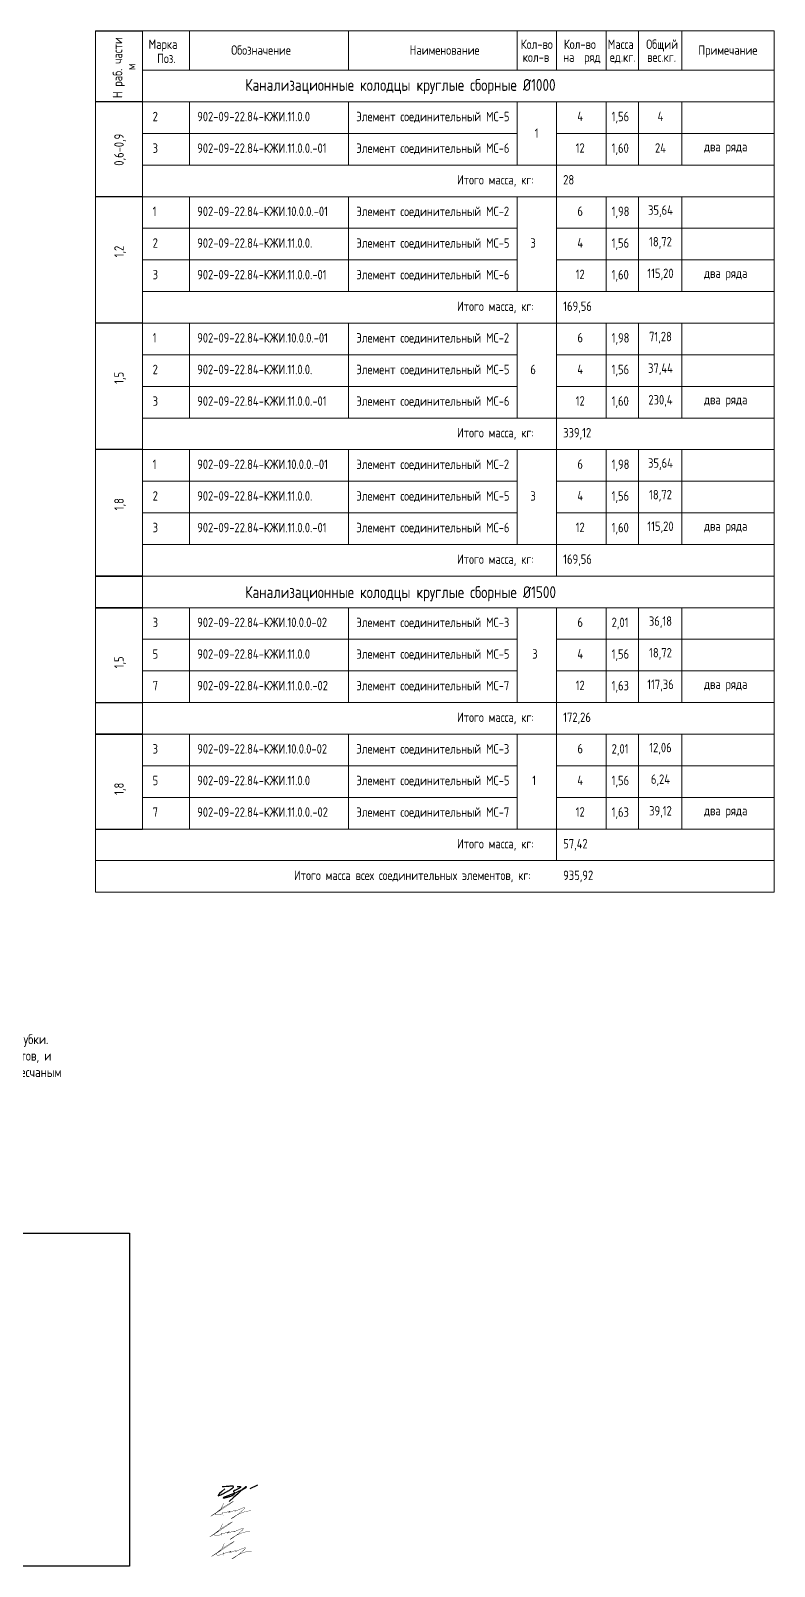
# Model space of a CAD drawing. Header units: millimetres. Extents: x 24859265 to 26550985, y 32092698 to 33532929.
# Drawn here: x 26104085 to 26122884, y 33036993 to 33075848 of the extents above; entities that cross this region are included whole.
import ezdxf
from ezdxf.enums import TextEntityAlignment as Align

# ---------------------------------------------------------------- set-up
doc = ezdxf.new("R2010")
doc.units = ezdxf.units.MM
for name, color, linetype, lineweight in [('Вода', 130, 'Continuous', 30), ('подпись', 7, 'Continuous', 25), ('проф-всп', 250, 'Continuous', 18)]:
    doc.layers.add(name, color=color, linetype=linetype, lineweight=lineweight)
doc.layers.add('ШРИФТЫ', color=7, linetype='Continuous')
doc.styles.add('GOST 2.304', font='GOST_0.TTF')
picture_1 = doc.add_image_def('image4.png', size_in_pixel=(812, 478))

# ---------------------------------------------------------------- blocks, each defined once
blk = doc.blocks.new('Косов')
at = {"layer": 'подпись', "color": 5, "lineweight": 30, "const_width": 0.07513148009015776}
blk.add_lwpolyline([(0, 0), (-0.07328898886044044, -0.1937150149605031), (-0.1397563794203052, -0.3641328199355485), (-0.2004995418305953, -0.5143439100787646), (-0.2566158462445856, -0.6474387805438937), (-0.3092026628130498, -0.7665079264847918), (-0.3593573616903996, -0.8746418430550875), (-0.4081773130269539, -0.9749310254086367), (-0.4567598869757603, -1.070465968698954), (-0.506434094245833, -1.16395799083557), (-0.5594555077707355, -1.256601700749684), (-0.6183113410436363, -1.349212530128284), (-0.6854888075556573, -1.442605910658244), (-0.7634751207976933, -1.537597274026666), (-0.8547574942615483, -1.63500205192031), (-0.961823141439254, -1.735635676026163), (-1.087159275821705, -1.840313578031214), (-1.232196190668674, -1.949572188416596), (-1.394136498312946, -2.06283193284105), (-1.569125890850955, -2.179234235757235), (-1.753310060384592, -2.297920521618266), (-1.942834699013019, -2.418032214876803), (-2.133845498833807, -2.538710739985959), (-2.322488151948392, -2.659097521398508), (-2.504908350455707, -2.778333983567336), (-2.674847880744665, -2.893545159917949), (-2.816432906361342, -2.993790519765867), (-2.91138568514566, -3.066113141399114), (-2.941428474932991, -3.097556103105944), (-2.888283533561207, -3.075162483174381), (-2.733673118867273, -2.98597535989245), (-2.459319488689516, -2.817037811548403), (-2.046944900863537, -2.555392916430264), (-1.490260853404379, -2.19603471256903), (-0.8309358050285027, -1.765761076967124), (-0.1226274546318109, -1.29932084636971), (0.5810064988913837, -0.8314628575220695), (1.226308356647905, -0.3969359471695952), (1.75962041974276, -0.03048895205745339), (2.127284989280724, 0.2331292910689626), (2.275644366369534, 0.3591699454646005), (2.169348876885579, 0.3239603392578374), (1.846280945803073, 0.14813246007202), (1.362631022866253, -0.1366055395955073), (0.7745895578216277, -0.4985455072475133), (0.1383470004134324, -0.9059792903869948), (-0.4899061996122782, -1.327198736516607), (-1.053979592510814, -1.730495693139119), (-1.497682728534755, -2.084162007757413), (-1.778595489148529, -2.363301329384626), (-1.909379080644158, -2.570264513074903), (-1.916465040521189, -2.714214215392758), (-1.826284906282808, -2.804313092902703), (-1.665270215426744, -2.849723802169251), (-1.459852505455046, -2.859608999757029), (-1.236463313868398, -2.843131342230322), (-1.021534178167485, -2.80945348615387), (-0.8365743664082856, -2.76655938966951), (-0.683404068875916, -2.71771821722939), (-0.5589212064107869, -2.665020434862754), (-0.4600236998535365, -2.610556508599416), (-0.3836094700441208, -2.556416904468506), (-0.3265764378231779, -2.504692088499723), (-0.2858225240324828, -2.457472526722427), (-0.2582456495113092, -2.416848685166201), (-0.2409497057733461, -2.384538506196805), (-0.2318624670194822, -2.360769837525936), (-0.2291176781220656, -2.345398003201581), (-0.2308490839552633, -2.338278327271723), (-0.2351904293911957, -2.339266133784463), (-0.2402754593051668, -2.348216746787671), (-0.2442379185692971, -2.364985490329559), (-0.2452115520557072, -2.389427688457886), (-0.2418676145284735, -2.420898252668849), (-0.2350274003013055, -2.456750444249906), (-0.2260497135798687, -2.493837111936728), (-0.2162933585684641, -2.529011104464871), (-0.2071171394713929, -2.559125270569893), (-0.1998798604931835, -2.581032458987465), (-0.1959403258383645, -2.59158551845303), (-0.1966573397105549, -2.587637297702145), (-0.2029241089587686, -2.567317067644581), (-0.2137714510074602, -2.533859787885831), (-0.2277645859251152, -2.491776840205716), (-0.2434687337783998, -2.445579606383944), (-0.2594491146376185, -2.399779468200109), (-0.2742709485696651, -2.35888780743403), (-0.2864994556423426, -2.327416005865416), (-0.2946998559259555, -2.309875445273974), (-0.2969990816911832, -2.309120716355551), (-0.2897709140379447, -2.321379245470894), (-0.2689508462667618, -2.341221667896889), (-0.230474371680657, -2.363218618910537), (-0.170276983580834, -2.381940733788497), (-0.08429417527122496, -2.391958647807883), (0.03153855994764854, -2.387842996245467), (0.1812857287720817, -2.364164414378251), (0.3660650047072522, -2.317628573146862), (0.5752067284893201, -2.253481286147348), (0.7950944076617361, -2.179103402639726), (1.012111549766132, -2.101875771883556), (1.21264166234937, -2.029179243138856), (1.383068252950125, -1.968394665665528), (1.509774829115486, -1.926902888723248), (1.579144898385721, -1.912084761572032), (1.583010662750439, -1.928610911074429), (1.534999101974563, -1.970311074503684), (1.454185890268946, -2.028304766736028), (1.359646701844667, -2.093711502647466), (1.270457210912127, -2.157650797114229), (1.205693091681951, -2.211242165012209), (1.184430018363628, -2.24560512121775), (1.225743665168466, -2.251859180606857), (1.342211195730442, -2.224131152077007), (1.520415731369667, -2.168577020612133), (1.740441882831419, -2.094360065217074), (1.982374260862116, -2.010643564897123), (2.226297476203854, -1.926590798657458), (2.452296139603732, -1.851365045503144), (2.640454861804301, -1.794129584439474), (2.770858253551296, -1.764047694471515), (2.830399574328794, -1.767019887128185), (2.833206678580609, -1.795895604034172), (2.800216069490489, -1.840261519337673), (2.752364250240362, -1.889704307187117), (2.71058772401534, -1.933810641730702), (2.695822993998718, -1.962167197116855), (2.729006563373787, -1.964360647494004), (2.831074935323613, -1.929977667010348), (3.015668041441813, -1.852548153736848), (3.267239526957837, -1.74137490143471), (3.562946465513505, -1.609703927787791), (3.879945930748363, -1.470781250479604), (4.195394996301729, -1.337852887194117), (4.486450735814742, -1.224164855614958), (4.730270222926492, -1.142963173425983), (4.904010531278118, -1.107493858310818), (4.990464882817378, -1.127502892461166), (4.994971092719879, -1.198736116099781), (4.928503124469444, -1.313439333957149), (4.802034941550573, -1.463858350763871), (4.62654050744527, -1.642238971250549), (4.412993785638037, -1.840827000147783), (4.172368739612693, -2.051868242186174), (3.915639332853516, -2.267608502096323), (3.65274303159913, -2.481060775397168), (3.38947131310988, -2.688306820762477), (3.130579157403645, -2.886195587654242), (2.880821544496484, -3.071576025534455), (2.644953454405822, -3.241297083865334), (2.4277298671484, -3.392207712108757), (2.233905762739596, -3.521156859727057), (2.06823612119706, -3.624993476182112), (1.935649452800817, -3.700824862479521), (1.841768388879245, -3.746791725798175), (1.792389091022187, -3.761293124860572), (1.79330772082335, -3.742728118389095), (1.850320439871666, -3.68949576510613), (1.969223409760616, -3.599995123734175), (2.155812792080724, -3.472625252995613), (2.415884748423196, -3.305785211612829), (2.752626198529015, -3.100845159682081), (3.158787094745776, -2.871059662794551), (3.624508147569486, -2.632654387915295), (4.139930067496607, -2.401855002009484), (4.695193565022691, -2.194887172042286), (5.280439350646247, -2.02797656497853), (5.885808134861236, -1.917348847783387), (6.50144062816571, -1.879229687421912)], dxfattribs=at)
blk = doc.blocks.new('Драничников')
at = {"layer": 'подпись', "color": 5, "lineweight": 30}
for points in [[(1.856487378461338, 1.954604087917232), (0.9443946431343875, 1.144106291818275), (0.3477724536323876, 0.5765809232253787), (0.01854924306553585, 0.216034698386693), (-0.09134655545642545, 0.0264743335503681), (-0.02998650882352649, -0.02809345503533223), (0.1545578160740888, 0.01633804887757151), (0.4142148523466176, 0.1237755615372862), (0.700913033103916, 0.2582257991919619), (0.974858494128398, 0.389834351016475), (1.22936818189396, 0.513302297891812), (1.466036745546944, 0.6294695936257995), (1.686458834233576, 0.7391761920262638), (1.892229097100312, 0.8432620469010885), (2.084942183293379, 0.9425671120578727), (2.266192741959344, 1.037931341304443), (2.437575422244208, 1.130194688448626), (2.600457517376867, 1.220055009849432), (2.755296896913933, 1.307641772071349), (2.902324074494459, 1.392942344229994), (3.041769563757157, 1.475944095441037), (3.173863878341308, 1.556634394820094), (3.298837531886079, 1.635000611482894), (3.416921038029955, 1.711030114545053), (3.528344910412102, 1.784710273122357), (3.633220458700748, 1.85597556450233), (3.731182176680591, 1.924548898659907), (3.821745354165728, 1.990100293742103), (3.904425280969804, 2.052299767895875), (3.978737246906803, 2.110817339268351), (4.044196541790825, 2.165323026006149), (4.100318455435854, 2.21548684625634), (4.146618277655421, 2.260978818165938), (4.182906808328426, 2.30161237304759), (4.210176887591729, 2.337774594877317), (4.229716865646424, 2.36999598079683), (4.242815092694059, 2.398807027947953), (4.250759918935955, 2.424738233472397), (4.254839694573775, 2.448320094511985), (4.256342769808839, 2.470083108208257), (4.256557494842355, 2.490557771703209), (4.256446974604387, 2.510157746458503), (4.255673332939637, 2.52882935121562), (4.253573448419957, 2.546402069036333), (4.249484199618905, 2.562705382982074), (4.242742465109131, 2.577568776114504), (4.232685123463284, 2.590821731495225), (4.218649053254353, 2.602293732185672), (4.199971133054987, 2.611814261247559), (4.175789305009857, 2.619285429327306), (4.144445765551154, 2.624899857410867), (4.104083774682408, 2.628922794069183), (4.052846592407832, 2.631619487873138), (3.988877478731069, 2.633255187393559), (3.910319693655879, 2.634095141201385), (3.815316497186359, 2.634404597867331), (3.702011149326154, 2.634448805962506), (3.566908052837789, 2.634126718412176), (3.399956181517496, 2.631872105559751), (3.189465651920159, 2.625752442103021), (2.923746580600778, 2.613835202739949), (2.591109084114009, 2.59418786216844), (2.17986327901508, 2.564877895086454), (1.678319281858307, 2.523972776191727), (1.07478720919903, 2.469539980182219)], [(5.304213564505403, 2.566545171817666), (5.525989789249252, 2.566507279164739), (5.707012465710477, 2.566242030593799), (5.851999229185139, 2.565522070187114), (5.965667714969754, 2.56412004202673), (6.052735558360496, 2.561808590194858), (6.117920394653879, 2.558360358773427), (6.165939859146079, 2.553547991844653), (6.201511587133609, 2.547144133490519), (6.228727985138221, 2.53896879360957), (6.24918054458567, 2.529031445364922), (6.26383552812672, 2.517388927735908), (6.273659198412361, 2.504098079702317), (6.279617818093811, 2.489215740243424), (6.282677649822176, 2.472798748338732), (6.283804956248332, 2.454903942967746), (6.283966000023725, 2.435588163109799), (6.283261828222408, 2.414671418663431), (6.278332625613416, 2.391026403202318), (6.26495336138953, 2.363288981219), (6.238899004743075, 2.33009501720619), (6.195944524866036, 2.290080375656601), (6.13186489095142, 2.241880921062716), (6.042435072191438, 2.184132517917192), (5.923430037778417, 2.11547103071274), (5.772778322682825, 2.035290177001627), (5.597022724986346, 1.946015086574505), (5.40485960854835, 1.85082874228226), (5.204985337228436, 1.752914126975099), (5.006096274885749, 1.655454223503966), (4.81688878538057, 1.561632014718953), (4.646059232571361, 1.474630483471003), (4.50230398031897, 1.397632612610266), (4.392159511261866, 1.333022481553826), (4.313522783159442, 1.279988555983721), (4.262130872551779, 1.236920398147845), (4.233720855978277, 1.202207570294661), (4.224029809977878, 1.17423963467246), (4.228794811090438, 1.151406153529251), (4.243752935855241, 1.132096689113666), (4.2646412608118, 1.1147008036736), (4.287841037600515, 1.097772260953604), (4.312310218264088, 1.080521630683165), (4.337650929946108, 1.062323684088312), (4.363465299790619, 1.042553192394621), (4.389355454940983, 1.020584926828008), (4.414923522540903, 0.9957936586141045), (4.439771629734309, 0.9675541589788281), (4.463501903664564, 0.9352411991479244), (4.485609108958897, 0.8983937518434573), (4.50515856017671, 0.8572075957724223), (4.5211082093615, 0.81204271113819), (4.532416008555742, 0.7632590781441877), (4.538039909802592, 0.7112166769936721), (4.536937865144864, 0.6562754878900705), (4.528067826625829, 0.5987954910364692), (4.510387746288529, 0.5391366666364092), (4.482947150086829, 0.4776558371721649), (4.445161859621066, 0.4146971942416258), (4.396539270402286, 0.3506017717214718), (4.336586777941534, 0.2857106034887238), (4.264811777750197, 0.2203647234203459), (4.180721665339775, 0.1549051653927904), (4.083823836221086, 0.08967296328324892), (3.973625685905517, 0.02500915096851486), (3.850127214393183, -0.03873892223265329), (3.715298839638763, -0.1011986452323299), (3.571603584086688, -0.1619910915006813), (3.42150447018048, -0.220737334508101), (3.267464520363887, -0.2770584477246416), (3.111946757081114, -0.3305755046202989), (2.957414202775794, -0.3809095786655234), (2.806329879892132, -0.4276817433304245), (2.660825250159974, -0.470582541948886), (2.521705532455371, -0.509580397310117), (2.389444384940703, -0.5447132020672143), (2.264515465778231, -0.5760188488730478), (2.14739243312988, -0.6035352303804871), (2.038548945158595, -0.6273002392427998), (1.938458660025958, -0.6473517681127419), (1.847595235894914, -0.6637277096434104), (1.76627444487292, -0.6764975336984662), (1.694180514852519, -0.6858570189852458), (1.630839787671107, -0.6920335214214219), (1.575778605166306, -0.6952543969249518), (1.52852330917608, -0.6957470014137357), (1.488600241537824, -0.6937386908056169), (1.455535744089389, -0.6894568210186094), (1.428856158668509, -0.6831287479704429), (1.408122562044696, -0.6749565658105325), (1.393034970715689, -0.6650413216135007), (1.383328136109867, -0.6534588006851436), (1.378736809656857, -0.6402847883314848), (1.378995742785492, -0.6255950698584911), (1.383839686925171, -0.6094654305723566), (1.393003393504841, -0.5919716557787069), (1.406221613953676, -0.5731895307836226), (1.424056422623948, -0.5529169614379157), (1.45037918556261, -0.529840335771496), (1.489888591739145, -0.5023681623591187), (1.547283330123378, -0.4689089497754821), (1.62726208968536, -0.4278712065953414), (1.734523559394802, -0.377663441393338), (1.873766428221643, -0.3166941627443975), (2.049689385135366, -0.2433718792230479), (2.26488491914472, -0.1568061134842651), (2.513520719411076, -0.05891044450368099), (2.787658275134618, 0.04770053466285162), (3.079359075515981, 0.1604122309597074), (3.38068460975478, 0.2766100513307492), (3.683696367051084, 0.3936794027205792), (3.980455836605529, 0.5090056920730603), (4.263024507617843, 0.6199743263326241), (4.5251090419722, 0.724501209585128), (4.766996792286704, 0.8226242344834986), (4.99062028386345, 0.914911790822714), (5.197912042004873, 1.00193226839724), (5.390804592012614, 1.084254057001999), (5.571230459189451, 1.16244554643157), (5.741122168837023, 1.237075126480875), (5.902412246257427, 1.308711186944436), (6.05675217957662, 1.377865278637728), (6.204669308215216, 1.444821596457928), (6.346409934417807, 1.509807496323162), (6.482220360428528, 1.573050334151048), (6.61234688849197, 1.634777465859713), (6.737035820852157, 1.695216247367), (6.856533459753791, 1.754594034590809), (6.971086107441351, 1.813138183448928), (7.08082638820008, 1.870975002784689), (7.185432214479761, 1.927826613142884), (7.284467820770828, 1.983314087993733), (7.377497441564174, 2.037058500807404), (7.464085311350459, 2.088680925054064), (7.543795664620461, 2.13780243420382), (7.616192735864956, 2.184044101726897), (7.68084075957438, 2.227027001093518), (7.737357651497859, 2.266441675637566), (7.785576052418378, 2.302256548148193), (7.825382284376474, 2.334509511278725), (7.856662669413595, 2.363238457681689), (7.879303529570734, 2.388481280010183), (7.893191186888771, 2.410275870917417), (7.898211963409153, 2.42866012305609), (7.894252181172305, 2.443671929079471), (7.881291314991586, 2.455199189888845), (7.85968145076788, 2.462529839380466), (7.829867827173189, 2.464801819698891), (7.792295682880308, 2.461153072988736), (7.747410256561921, 2.450721541394671), (7.695656786890481, 2.432645167061423), (7.637480512538446, 2.406061892133607), (7.573326672178382, 2.370109658755837), (7.496093551097147, 2.317453080854989), (7.368491621038743, 2.214863459486196), (7.145684400361802, 2.022638767487081), (6.782835407424159, 1.701076977695152), (6.235108160584218, 1.210476062947862), (5.457666178200952, 0.5111339960826058), (4.405672978632197, -0.4366512500631075), (3.034292080235446, -1.672581702652224)], [(8.980710327489533, 1.965112983677784), (11.17302765845113, 3.080672687485674)]]:
    blk.add_lwpolyline(points, dxfattribs=at)

msp = doc.modelspace()

# ---------------------------------------------------------------- linework, layer by layer
for p, q in [((26105721.24275383, 33075848.49483988), (26106909.90731701, 33075848.49483988)), ((26106909.90731701, 33074048.49483969), (26105721.24275383, 33074048.49483969)), ((26106909.90731701, 33074048.49484025), (26105721.24275383, 33074048.49484025)), ((26106909.90731701, 33071648.49484025), (26105721.24275383, 33071648.49484025)), ((26106909.90731701, 33068448.49484062), (26105721.24275383, 33068448.49484062)), ((26106909.90731701, 33065248.49484099), (26105721.24275383, 33065248.49484099)), ((26105721.24275383, 33062048.49484118), (26106909.90731701, 33062048.49484118)), ((26106909.90731701, 33062048.49484118), (26105721.24275383, 33062048.49484118)), ((26105721.24275383, 33061248.49484146), (26106909.90731701, 33061248.49484146)), ((26106909.90731701, 33061248.49484146), (26105721.24275383, 33061248.49484146)), ((26105721.24275383, 33058848.49484174), (26106909.90731701, 33058848.49484174)), ((26105721.24275383, 33058048.49484183), (26106909.90731701, 33058048.49484183)), ((26106909.90731701, 33058048.49484183), (26105721.24275383, 33058048.49484183)), ((26105721.24275383, 33055648.49484211), (26106909.90731701, 33055648.49484211))]:
    msp.add_line(p, q)
at = {"layer": 'Вода', "color": 7, "linetype": 'Continuous', "lineweight": 0, "ltscale": 0.5}
for p, q in [((26105721.24275383, 33054048.49484211), (26105721.24275383, 33075848.49483988)), ((26106909.90731701, 33055648.49484211), (26106909.90731701, 33075848.49483988)), ((26106909.90731701, 33075848.49483988), (26122884.28891039, 33075848.49483988)), ((26108098.57188015, 33075848.49483988), (26108098.57188017, 33074848.49483988)), ((26110686.83263786, 33075848.49483988), (26112186.83263786, 33075848.49483988)), ((26112116.54999949, 33075848.49483988), (26112116.54999949, 33074848.49483988)), ((26112186.83263786, 33075848.49483988), (26117186.83263786, 33075848.49483988)), ((26116387.60453115, 33075848.49483988), (26116387.60453115, 33074848.49483988)), ((26117378.25076684, 33075848.49483988), (26117378.25076684, 33074848.49483988)), ((26118631.06618372, 33075848.49483988), (26118631.06618372, 33074848.49483988)), ((26119449.20892999, 33075848.49483988), (26119449.20892999, 33074848.49483988)), ((26120548.88309658, 33075848.49483988), (26120548.88309658, 33074848.49483988)), ((26122884.28891039, 33075848.49483988), (26122884.28891039, 33054048.4948421)), ((26106909.90731701, 33074848.49483988), (26122884.28891039, 33074848.49483988)), ((26106909.90731701, 33074848.49483988), (26122884.28891039, 33074848.49483988)), ((26106909.90731701, 33074048.49484025), (26122884.28891039, 33074048.49484025)), ((26108098.5718802, 33074048.49484025), (26108098.57188022, 33072448.49484025)), ((26112116.54999949, 33074048.49484025), (26112116.54999949, 33072448.49484025)), ((26116387.60453115, 33074048.49484025), (26116387.60453115, 33072448.49484025)), ((26117378.25076684, 33074048.49484025), (26117378.25076684, 33072448.49484025)), ((26118631.06618372, 33074048.49484025), (26118631.06618372, 33072448.49484025)), ((26119449.20892999, 33074048.49484025), (26119449.20892999, 33072448.49484025)), ((26120548.88309658, 33074048.49484025), (26120548.88309658, 33072448.49484025)), ((26106909.90731701, 33073248.49484016), (26116387.60453115, 33073248.49484016)), ((26117378.25076684, 33073248.49484016), (26122884.28891039, 33073248.49484016)), ((26106909.90731701, 33072448.49484025), (26122884.28891039, 33072448.49484026)), ((26117378.25076684, 33072448.49484026), (26117378.25076684, 33071648.49484025)), ((26106909.90731701, 33071648.49484025), (26122884.28891039, 33071648.49484025)), ((26108098.57188018, 33071648.49484025), (26108098.57188023, 33069248.49484044)), ((26112116.54999949, 33071648.49484025), (26112116.54999949, 33069248.49484044)), ((26116387.60453115, 33071648.49484025), (26116387.60453115, 33069248.49484044)), ((26117378.25076684, 33071648.49484025), (26117378.25076684, 33068448.49484053)), ((26118631.06618372, 33071648.49484025), (26118631.06618372, 33069248.49484044)), ((26119449.20892999, 33071648.49484025), (26119449.20892999, 33069248.49484044)), ((26120548.88309658, 33071648.49484025), (26120548.88309658, 33069248.49484044)), ((26106909.90731701, 33070848.49484025), (26116387.60453115, 33070848.49484025)), ((26117378.25076684, 33070848.49484025), (26122884.28891039, 33070848.49484026)), ((26106909.90731701, 33070048.49484035), (26116387.60453115, 33070048.49484035)), ((26117378.25076684, 33070048.49484035), (26122884.28891039, 33070048.49484034)), ((26106909.90731701, 33069248.49484044), (26122884.28891039, 33069248.49484044)), ((26106909.90731701, 33068448.49484062), (26122884.28891039, 33068448.49484062)), ((26108098.57188018, 33068448.49484062), (26108098.57188023, 33066048.49484081)), ((26112116.54999949, 33068448.49484062), (26112116.54999949, 33066048.49484081)), ((26116387.60453115, 33068448.49484062), (26116387.60453115, 33066048.49484081)), ((26117378.25076684, 33068448.49484062), (26117378.25076684, 33065248.4948409)), ((26118631.06618372, 33068448.49484062), (26118631.06618372, 33066048.49484081)), ((26119449.20892999, 33068448.49484062), (26119449.20892999, 33066048.49484081)), ((26120548.88309658, 33068448.49484062), (26120548.88309658, 33066048.49484081)), ((26106909.90731701, 33067648.49484062), (26116387.60453115, 33067648.49484062)), ((26117378.25076684, 33067648.49484062), (26122884.28891039, 33067648.49484063)), ((26106909.90731701, 33066848.49484072), (26116387.60453115, 33066848.49484072)), ((26117378.25076684, 33066848.49484072), (26122884.28891039, 33066848.49484071)), ((26106909.90731701, 33066048.49484081), (26122884.28891039, 33066048.49484081)), ((26106909.90731701, 33065248.49484099), (26122884.28891039, 33065248.49484099)), ((26108098.57188018, 33065248.49484099), (26108098.57188023, 33062848.49484118)), ((26112116.54999949, 33065248.49484099), (26112116.54999949, 33062848.49484118)), ((26116387.60453115, 33065248.49484099), (26116387.60453115, 33062848.49484118)), ((26117378.25076684, 33065248.49484099), (26117378.25076684, 33062048.49484127)), ((26118631.06618372, 33065248.49484099), (26118631.06618372, 33062848.49484118)), ((26119449.20892999, 33065248.49484099), (26119449.20892999, 33062848.49484118)), ((26120548.88309658, 33065248.49484099), (26120548.88309658, 33062848.49484118)), ((26106909.90731701, 33064448.49484099), (26116387.60453115, 33064448.49484099)), ((26117378.25076684, 33064448.49484099), (26122884.28891039, 33064448.49484099)), ((26106909.90731701, 33063648.49484108), (26116387.60453115, 33063648.49484108)), ((26117378.25076684, 33063648.49484108), (26122884.28891039, 33063648.49484108)), ((26106909.90731701, 33062848.49484118), (26122884.28891039, 33062848.49484118)), ((26106909.90731701, 33062048.49484099), (26122884.28891039, 33062048.49484099)), ((26106909.90731701, 33062048.49484118), (26122884.28891039, 33062048.49484118)), ((26106909.90731701, 33061248.49484127), (26122884.28891039, 33061248.49484127)), ((26106909.90731701, 33061248.49484146), (26122884.28891039, 33061248.49484146)), ((26108098.57188018, 33061248.49484146), (26108098.57188025, 33058848.49484155)), ((26112116.54999949, 33061248.49484146), (26112116.54999949, 33058848.49484155)), ((26116387.60453115, 33061248.49484146), (26116387.60453115, 33058848.49484155)), ((26117378.25076684, 33061248.49484146), (26117378.25076684, 33058048.49484174)), ((26118631.06618372, 33061248.49484146), (26118631.06618372, 33058848.49484156)), ((26119449.20892999, 33061248.49484146), (26119449.20892999, 33058848.49484156)), ((26120548.88309658, 33061248.49484146), (26120548.88309658, 33058848.49484156)), ((26106909.90731701, 33060448.49484137), (26116387.60453115, 33060448.49484137)), ((26117378.25076684, 33060448.49484137), (26122884.28891039, 33060448.49484137)), ((26106909.90731701, 33059648.49484146), (26116387.60453115, 33059648.49484146)), ((26117378.25076684, 33059648.49484146), (26122884.28891039, 33059648.49484146)), ((26106909.90731701, 33058848.49484155), (26122884.28891039, 33058848.49484156)), ((26105721.24275383, 33058048.49484165), (26122884.28891039, 33058048.49484164)), ((26106909.90731701, 33058048.49484164), (26122884.28891039, 33058048.49484164)), ((26108098.57188018, 33058048.49484183), (26108098.57188025, 33055648.49484192)), ((26112116.54999949, 33058048.49484183), (26112116.54999949, 33055648.49484192)), ((26116387.60453115, 33058048.49484183), (26116387.60453115, 33055648.49484192)), ((26117378.25076684, 33058048.49484183), (26117378.25076684, 33054848.49484211)), ((26118631.06618372, 33058048.49484183), (26118631.06618372, 33055648.49484193)), ((26119449.20892999, 33058048.49484183), (26119449.20892999, 33055648.49484193)), ((26120548.88309658, 33058048.49484183), (26120548.88309658, 33055648.49484193)), ((26106909.90731701, 33057248.49484174), (26116387.60453115, 33057248.49484174)), ((26117378.25076684, 33057248.49484174), (26122884.28891039, 33057248.49484174)), ((26106909.90731701, 33056448.49484183), (26116387.60453115, 33056448.49484183)), ((26117378.25076684, 33056448.49484183), (26122884.28891039, 33056448.49484183)), ((26106909.90731701, 33055648.49484192), (26122884.28891039, 33055648.49484193)), ((26105721.24275383, 33054848.49484202), (26122884.28891039, 33054848.49484201)), ((26105721.24275383, 33054048.49484211), (26122884.28891039, 33054048.4948421))]:
    msp.add_line(p, q, dxfattribs=at)
for centre, start, end in [((26122884.18891039, 33058048.59484165), 270, 0), ((26105721.34275384, 33056383.61227362), 180, 270), ((26105721.34275384, 33054848.59484202), 180, 270), ((26122884.18891039, 33054848.59484202), 270, 0)]:
    msp.add_arc(centre, 0.1, start, end, dxfattribs=at)

# ---------------------------------------------------------------- block references
at = {"color": 1, "xscale": 106.48, "yscale": 106.48, "zscale": 106.48}
for p in [(26108961.85565069, 33038596.47391117), (26108933.32229036, 33038073.81467903), (26108980.87789091, 33037579.58067881)]:
    msp.add_blockref('Косов', p, dxfattribs=at)
at = {"layer": 'подпись', "color": 1, "ltscale": 100, "xscale": 89.60000000000001, "yscale": 89.60000000000001, "zscale": 89.60000000000001}
msp.add_blockref('Драничников', (26108829.01997788, 33038781.73689708), dxfattribs=at)

# ---------------------------------------------------------------- texts
at = {"layer": 'проф-всп', "ltscale": 100, "style": 'GOST 2.304'}
for s, p in [('H раб. части', (26106399.67958725, 33074144.07831958)), ('м', (26106732.53900667, 33074850.12863426)), ('0,6-0,9', (26106435.72512824, 33072432.14397059)), ('1,2', (26106435.72512824, 33070113.16110044)), ('1,5', (26106435.72512824, 33066913.1611008)), ('1,8', (26106435.72512824, 33063713.16110117)), ('1,5', (26106435.72512824, 33059713.16110164)), ('1,8', (26106435.72512824, 33056513.16110201))]:
    msp.add_text(s, height=239.4, rotation=90, dxfattribs=at).set_placement(p)
for s, height, p in [('Марка', 239.4, (26107065.63220908, 33075387.03474554)), ('Обозначение', 239.4, (26109154.04699452, 33075238.18054714)), ('Наименование', 239.4, (26113664.81897928, 33075238.18054714)), ('Кол-во', 239.4, (26116474.70600635, 33075387.03474554)), ('Кол-во', 239.4, (26117563.94222635, 33075387.03474554)), ('Масса', 239.4, (26118675.23463526, 33075387.03474554)), ('Общий', 239.4, (26119646.75665767, 33075387.03474554)), ('Примечание', 239.4, (26120964.99637019, 33075238.18054714)), ('Поз.', 239.4, (26107281.53366377, 33075028.36427831)), ('кол-в', 239.4, (26116524.4803794, 33075059.90582577)), ('на  ряд', 239.4, (26117545.68042319, 33075059.90582577)), ('ед.кг.', 239.4, (26118725.00900832, 33075059.90582577)), ('вес.кг.', 239.4, (26119670.49488967, 33075059.90582577)), ('Канализационные колодцы круглые сборные %%C1000', 300, (26109506.09057859, 33074326.39951407)), ('2', 239.4, (26107166.82090249, 33073557.2143039)), ('902-09-22.84-КЖИ.11.0.0', 239.4, (26108293.54080792, 33073557.21430399)), ('Элемент соединительный МС-5', 239.4, (26112315.85476674, 33073557.21430399)), ('1,56', 239.4, (26118771.57624857, 33073557.21430399)), ('1', 239.4, (26116828.38929783, 33073136.50624308)), ('3', 239.4, (26107166.82090249, 33072757.21430399)), ('902-09-22.84-КЖИ.11.0.0.-01', 239.4, (26108293.54080792, 33072757.21430409)), ('Элемент соединительный МС-6', 239.4, (26112315.85476674, 33072757.21430409)), ('1,60', 239.4, (26118771.57624857, 33072757.21430409)), ('Итого масса, кг:', 239.4, (26114863.86757225, 33071957.21430418)), ('28', 239.4, (26117547.83493938, 33071957.21430418)), ('1', 239.4, (26107166.82090249, 33071157.21430399)), ('902-09-22.84-КЖИ.10.0.0.-01', 239.4, (26108293.54080792, 33071157.21430409)), ('Элемент соединительный МС-2', 239.4, (26112315.85476674, 33071157.21430409)), ('1,98', 239.4, (26118771.57624857, 33071157.21430409)), ('2', 239.4, (26107166.82090249, 33070357.21430409)), ('902-09-22.84-КЖИ.11.0.0.', 239.4, (26108293.54080792, 33070357.21430418)), ('Элемент соединительный МС-5', 239.4, (26112315.85476674, 33070357.21430418)), ('3', 239.4, (26116717.57237992, 33070357.21430418)), ('1,56', 239.4, (26118771.57624857, 33070357.21430418)), ('3', 239.4, (26107166.82090249, 33069557.21430418)), ('902-09-22.84-КЖИ.11.0.0.-01', 239.4, (26108293.54080792, 33069557.21430427)), ('Элемент соединительный МС-6', 239.4, (26112315.85476674, 33069557.21430427)), ('1,60', 239.4, (26118771.57624857, 33069557.21430427)), ('Итого масса, кг:', 239.4, (26114863.86757225, 33068757.21430437)), ('169,56', 239.4, (26117547.83493938, 33068757.21430437)), ('1', 239.4, (26107166.82090249, 33067957.21430436)), ('902-09-22.84-КЖИ.10.0.0.-01', 239.4, (26108293.54080792, 33067957.21430445)), ('Элемент соединительный МС-2', 239.4, (26112315.85476674, 33067957.21430445)), ('1,98', 239.4, (26118771.57624857, 33067957.21430445)), ('2', 239.4, (26107166.82090249, 33067157.21430445)), ('902-09-22.84-КЖИ.11.0.0.', 239.4, (26108293.54080792, 33067157.21430455)), ('Элемент соединительный МС-5', 239.4, (26112315.85476674, 33067157.21430455)), ('6', 239.4, (26116717.57237992, 33067157.21430455)), ('1,56', 239.4, (26118771.57624857, 33067157.21430455)), ('3', 239.4, (26107166.82090249, 33066357.21430455)), ('902-09-22.84-КЖИ.11.0.0.-01', 239.4, (26108293.54080792, 33066357.21430464)), ('Элемент соединительный МС-6', 239.4, (26112315.85476674, 33066357.21430464)), ('1,60', 239.4, (26118771.57624857, 33066357.21430464)), ('Итого масса, кг:', 239.4, (26114863.86757225, 33065557.21430473)), ('339,12', 239.4, (26117547.83493938, 33065557.21430473)), ('1', 239.4, (26107166.82090249, 33064757.21430473)), ('902-09-22.84-КЖИ.10.0.0.-01', 239.4, (26108293.54080792, 33064757.21430482)), ('Элемент соединительный МС-2', 239.4, (26112315.85476674, 33064757.21430482)), ('1,98', 239.4, (26118771.57624857, 33064757.21430482)), ('2', 239.4, (26107166.82090249, 33063957.21430482)), ('902-09-22.84-КЖИ.11.0.0.', 239.4, (26108293.54080792, 33063957.21430492)), ('Элемент соединительный МС-5', 239.4, (26112315.85476674, 33063957.21430492)), ('3', 239.4, (26116717.57237992, 33063957.21430492)), ('1,56', 239.4, (26118771.57624857, 33063957.21430492)), ('3', 239.4, (26107166.82090249, 33063157.21430492)), ('902-09-22.84-КЖИ.11.0.0.-01', 239.4, (26108293.54080792, 33063157.21430501)), ('Элемент соединительный МС-6', 239.4, (26112315.85476674, 33063157.21430501)), ('1,60', 239.4, (26118771.57624857, 33063157.21430501)), ('Итого масса, кг:', 239.4, (26114863.86757225, 33062357.2143051)), ('169,56', 239.4, (26117547.83493938, 33062357.2143051)), ('Канализационные колодцы круглые сборные %%C1500', 300, (26109506.09057859, 33061491.74302492)), ('3', 239.4, (26107166.82090249, 33060757.21430511)), ('902-09-22.84-КЖИ.10.0.0-02', 239.4, (26108293.54080792, 33060757.21430539)), ('Элемент соединительный МС-3', 239.4, (26112315.85476674, 33060757.2143052)), ('2,01', 239.4, (26118771.57624857, 33060757.2143052)), ('5', 239.4, (26107166.82090249, 33059957.2143052)), ('902-09-22.84-КЖИ.11.0.0', 239.4, (26108293.54080792, 33059957.21430548)), ('Элемент соединительный МС-5', 239.4, (26112315.85476674, 33059957.21430529)), ('3', 239.4, (26116764.37164948, 33059958.94683987)), ('1,56', 239.4, (26118771.57624857, 33059957.21430529)), ('7', 239.4, (26107166.82090249, 33059157.21430529)), ('902-09-22.84-КЖИ.11.0.0.-02', 239.4, (26108293.54080792, 33059157.21430557)), ('Элемент соединительный МС-7', 239.4, (26112315.85476674, 33059157.21430539)), ('1,63', 239.4, (26118771.57624857, 33059157.21430539)), ('Итого масса, кг:', 239.4, (26114863.86757225, 33058357.21430548)), ('172,26', 239.4, (26117547.83493938, 33058357.21430548)), ('3', 239.4, (26107166.82090249, 33057557.21430529)), ('902-09-22.84-КЖИ.10.0.0-02', 239.4, (26108293.54080792, 33057557.21430557)), ('Элемент соединительный МС-3', 239.4, (26112315.85476674, 33057557.21430557)), ('2,01', 239.4, (26118771.57624857, 33057557.21430557)), ('5', 239.4, (26107166.82090249, 33056757.21430539)), ('902-09-22.84-КЖИ.11.0.0', 239.4, (26108293.54080792, 33056757.21430566)), ('Элемент соединительный МС-5', 239.4, (26112315.85476674, 33056757.21430566)), ('1', 239.4, (26116764.37164948, 33056758.94684023)), ('1,56', 239.4, (26118771.57624857, 33056757.21430566)), ('7', 239.4, (26107166.82090249, 33055957.21430548)), ('902-09-22.84-КЖИ.11.0.0.-02', 239.4, (26108293.54080792, 33055957.21430575)), ('Элемент соединительный МС-7', 239.4, (26112315.85476674, 33055957.21430575)), ('1,63', 239.4, (26118771.57624857, 33055957.21430575)), ('Итого масса, кг:', 239.4, (26114863.86757225, 33055157.21430585)), ('57,42', 239.4, (26117547.83493938, 33055157.21430585)), ('Итого масса всех соединительных элементов, кг:', 239.4, (26110742.3586378, 33054357.21430594)), ('935,92', 239.4, (26117547.83493938, 33054357.21430594))]:
    msp.add_text(s, height=height, dxfattribs=at).set_placement(p)
for s, p in [('4', (26117977.89729809, 33073682.34757372)), ('4', (26120006.89941568, 33073682.34757372)), ('12', (26117977.89729809, 33072882.34757363)), ('24', (26120006.89941568, 33072882.34757363)), ('два ряда', (26121655.64334028, 33072882.34757362)), ('6', (26117977.89729809, 33071282.34757372)), ('35,64', (26120006.89941568, 33071282.34757372)), ('4', (26117977.89729809, 33070482.34757372)), ('18,72', (26120006.89941568, 33070482.34757372)), ('12', (26117977.89729809, 33069682.34757381)), ('115,20', (26120006.89941568, 33069682.34757381)), ('два ряда', (26121655.64334028, 33069682.34757381)), ('6', (26117977.89729809, 33068082.34757408)), ('71,28', (26120006.89941568, 33068082.34757408)), ('4', (26117977.89729809, 33067282.34757409)), ('37,44', (26120006.89941568, 33067282.34757409)), ('12', (26117977.89729809, 33066482.34757418)), ('230,4', (26120006.89941568, 33066482.34757418)), ('два ряда', (26121655.64334028, 33066482.34757418)), ('6', (26117977.89729809, 33064882.34757445)), ('35,64', (26120006.89941568, 33064882.34757445)), ('4', (26117977.89729809, 33064082.34757446)), ('18,72', (26120006.89941568, 33064082.34757446)), ('12', (26117977.89729809, 33063282.34757455)), ('115,20', (26120006.89941568, 33063282.34757455)), ('два ряда', (26121655.64334028, 33063282.34757455)), ('36,18', (26120006.89941568, 33060882.34757474)), ('6', (26117977.89729809, 33060882.34757474)), ('18,72', (26120006.89941568, 33060082.34757483)), ('4', (26117977.89729809, 33060082.34757483)), ('12', (26117977.89729809, 33059282.34757493)), ('117,36', (26120006.89941568, 33059282.34757493)), ('два ряда', (26121655.64334028, 33059282.34757492)), ('6', (26117977.89729809, 33057682.34757511)), ('12,06', (26120006.89941568, 33057682.34757511)), ('4', (26117977.89729809, 33056882.3475752)), ('6,24', (26120006.89941568, 33056882.3475752)), ('12', (26117977.89729809, 33056082.3475753)), ('39,12', (26120006.89941568, 33056082.3475753)), ('два ряда', (26121655.64334028, 33056082.34757529))]:
    msp.add_text(s, height=239.4, dxfattribs=at).set_placement(p, align=Align.MIDDLE)
at = {"layer": 'ШРИФТЫ', "lineweight": 30, "ltscale": 100, "insert": (26087514.66725779, 33052538.57654717), "char_height": 250, "attachment_point": 1, "style": 'GOST 2.304'}
msp.add_mtext_dynamic_manual_height_columns('Ширина траншеи по дну для труб диаметром DN 200 мм составляет 800 мм.\\PШирина траншеи по дну для труб диаметром DN 600 мм составляет 1680 мм.\\PПод плитой днища круглого колодца предусматривается подготовка из щебня толщиной  100 мм.\\PВсе колодцы  окрашиваются горячим битумом за 2 раза.\\PЗасыпку траншей производить песчаным грунтом с уплотнением.\\PЗасыпку минимального защитного слоя песка вести параллельно с засыпкой грунта с применением съемной деревянной опалубки.\\PПри укладке труб на участках пересечения с автомобильными дорогами, улицами, проездами и площадями населенных пунктов, и промышленных площадок, имеющими покрытия усовершенствованного типа, засыпка траншей на всю глубину производится песчаным грунтом с послойным уплотнением.', width=17300.79723799019, gutter_width=1250, heights=[5866.555544072162], dxfattribs=at)

# ---------------------------------------------------------------- pictures from other files: only their frames are drawn
image = msp.add_image(picture_1, insert=(26092254.63151746, 33036993.42391771), size_in_units=(14324.77727793949, 8432.565934550588))
image.dxf.flags = 7

doc.saveas('drawing.dxf')
